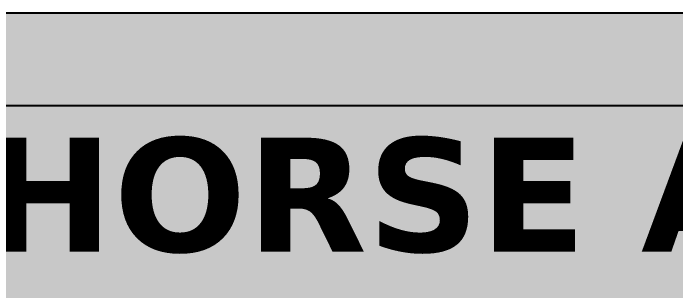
# Model space of a CAD drawing. Header units: inches. Extents: x 0.5 to 16.5, y 0.5 to 10.5.
# Drawn here: x 9.821 to 10.358, y 9.599 to 9.825 of the extents above; entities that cross this region are included whole.
import ezdxf
from ezdxf.enums import TextEntityAlignment as Align

# ---------------------------------------------------------------- set-up
doc = ezdxf.new("R2010")
doc.units = ezdxf.units.IN
doc.header["$MEASUREMENT"] = 0
for name, color, linetype in [('A-ELEV-FILL', 7, 'Continuous'), ('A-ELEV-OTLN', 7, 'Continuous'), ('A-ELEV-SIGN', 7, 'Continuous')]:
    doc.layers.add(name, color=color, linetype=linetype)
doc.styles.add('KS-BOLD', font='DejaVuSans-Bold.ttf')

msp = doc.modelspace()

# ---------------------------------------------------------------- hatches: boundary and pattern name
at = {"layer": 'A-ELEV-FILL', "true_color": 0xd8ccb0}
msp.add_hatch(color=7, dxfattribs=at).paths.add_polyline_path([(8.6375, 6.7), (9.1375, 6.7), (9.1375, 8.325), (9.1375, 8.325), (9.13937, 8.38223), (9.14499, 8.43921), (9.15431, 8.4957), (9.16731, 8.55147), (9.18394, 8.60626), (9.20411, 8.65985), (9.22774, 8.712), (9.25473, 8.7625), (9.28496, 8.81112), (9.31832, 8.85767), (9.35464, 8.90193), (9.39378, 8.94372), (9.43557, 8.98286), (9.47983, 9.01918), (9.52638, 9.05254), (9.575, 9.08277), (9.6255, 9.10976), (9.67765, 9.13339), (9.73124, 9.15356), (9.78603, 9.17019), (9.8418, 9.18319), (9.89829, 9.19251), (9.95527, 9.19813), (10.0125, 9.2), (10.06973, 9.19813), (10.12671, 9.19251), (10.1832, 9.18319), (10.23897, 9.17019), (10.29376, 9.15356), (10.34735, 9.13339), (10.3995, 9.10976), (10.45, 9.08277), (10.49862, 9.05254), (10.54517, 9.01918), (10.58943, 8.98286), (10.63122, 8.94372), (10.67036, 8.90193), (10.70668, 8.85767), (10.74004, 8.81112), (10.77027, 8.7625), (10.79726, 8.712), (10.82089, 8.65985), (10.84106, 8.60626), (10.85769, 8.55147), (10.87069, 8.4957), (10.88001, 8.43921), (10.88563, 8.38223), (10.8875, 8.325), (10.8875, 8.325), (10.8875, 6.7), (11.3875, 6.7), (11.3875, 9.825), (8.6375, 9.825)])
at = {"layer": 'A-ELEV-OTLN', "true_color": 0xd8ccb0}
msp.add_hatch(color=7, dxfattribs=at).paths.add_polyline_path([(8.575, 9.75), (11.45, 9.75), (11.45, 9.825), (8.575, 9.825)])

# ---------------------------------------------------------------- linework, layer by layer
at = {"layer": 'A-ELEV-OTLN'}
msp.add_line((8.575, 9.75), (11.45, 9.75), dxfattribs=at)
msp.add_lwpolyline([(8.575, 9.75), (11.45, 9.75), (11.45, 9.825), (8.575, 9.825)], close=True, dxfattribs=at)
msp.add_lwpolyline([(11.3875, 6.7), (11.3875, 9.825), (8.6375, 9.825), (8.6375, 6.7)], dxfattribs=at)

# ---------------------------------------------------------------- texts
at = {"layer": 'A-ELEV-SIGN', "style": 'KS-BOLD'}
msp.add_text('TROJAN HORSE ARENA', height=0.0925926, dxfattribs=at).set_placement((10.0125, 9.63125), align=Align.CENTER)

doc.saveas('drawing.dxf')
